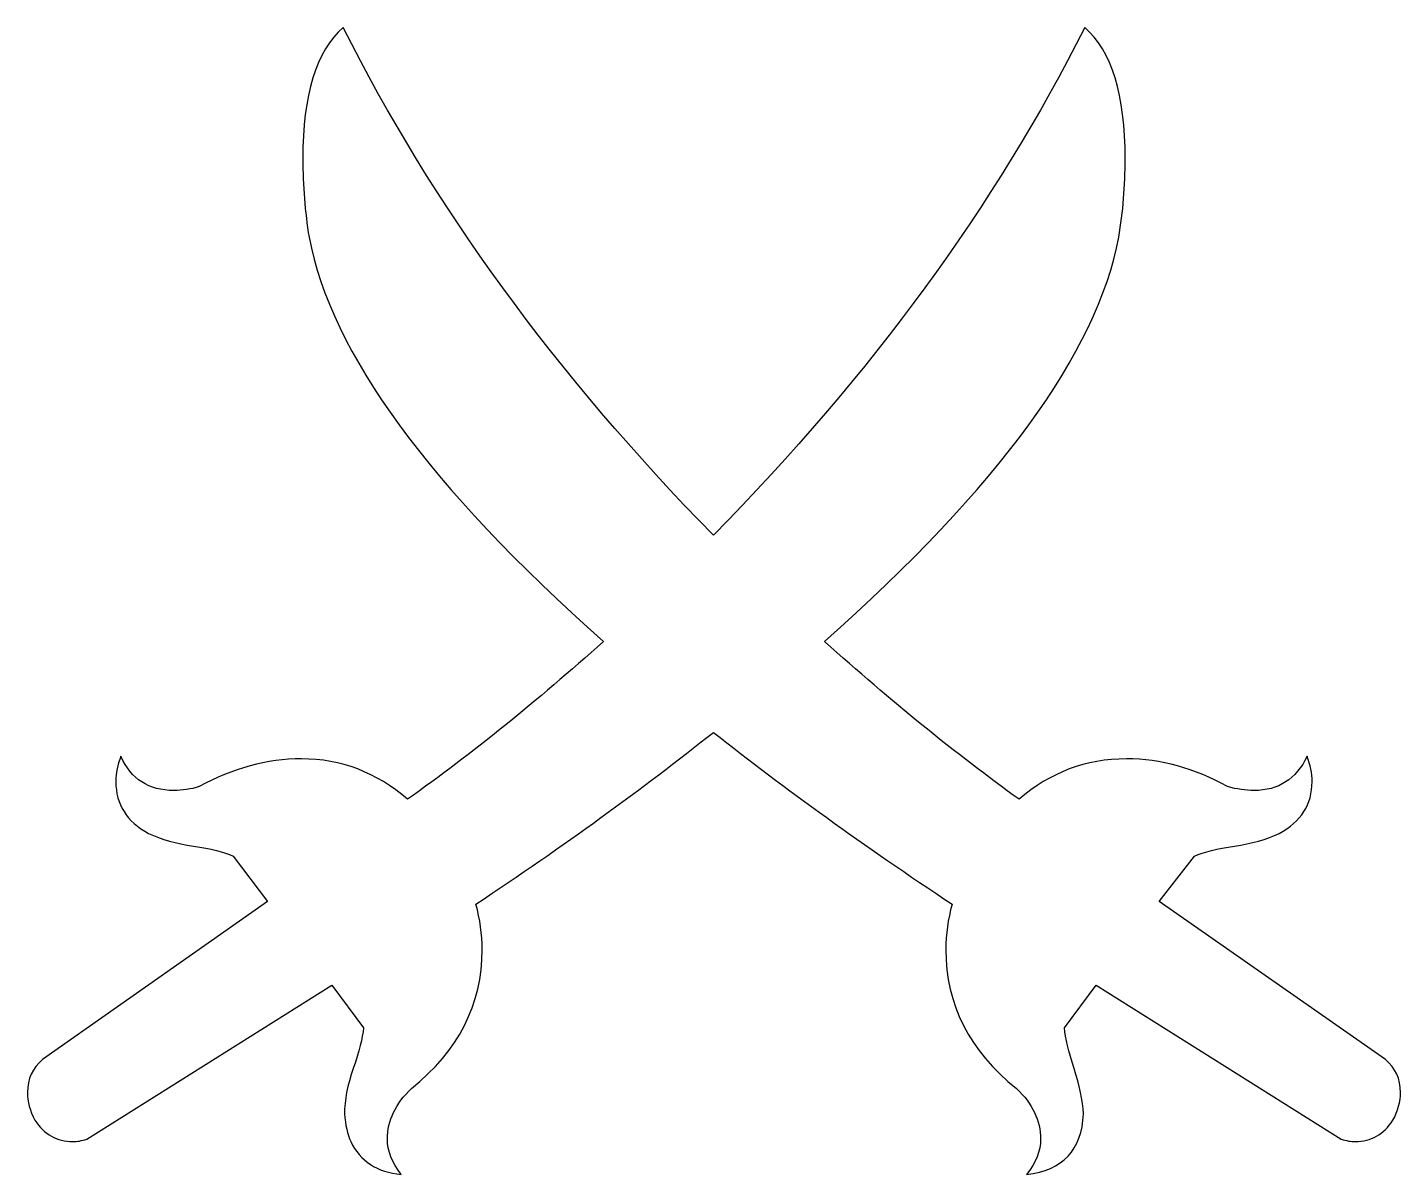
# Model space of a CAD drawing. Header units: centimetres. Extents: x -12.5 to 12.5, y -10.5 to 10.5.
import ezdxf

# ---------------------------------------------------------------- set-up
doc = ezdxf.new("R2010")
doc.units = ezdxf.units.CM
doc.header["$MEASUREMENT"] = 0
doc.layers.add('Layer 1', color=7, linetype='Continuous')

msp = doc.modelspace()

# ---------------------------------------------------------------- linework, layer by layer
at = {"layer": 'Layer 1'}
msp.add_open_spline([(12.53137, -8.98374), (12.53137, -9.1522), (12.48565, -9.32143), (12.39244, -9.49182), (12.39244, -9.49182), (12.22345, -9.75233), (11.99358, -9.88314), (11.70135, -9.88314), (11.70135, -9.88314), (11.62523, -9.88314), (11.5399, -9.86713), (11.44894, -9.83734), (11.44894, -9.83734), (11.44894, -9.83734), (6.97456, -7.024), (6.97456, -7.024), (6.97456, -7.024), (6.97456, -7.024), (6.39742, -7.80836), (6.39742, -7.80836), (6.39742, -7.80836), (6.41319, -7.99251), (6.47156, -8.23812), (6.57146, -8.54604), (6.57146, -8.54604), (6.6706, -8.85317), (6.72815, -9.12937), (6.74384, -9.37614), (6.74384, -9.37614), (6.71325, -10.03635), (6.36739, -10.40497), (5.70688, -10.48329), (5.70688, -10.48329), (5.87534, -10.26631), (5.96062, -10.05236), (5.96062, -9.83734), (5.96062, -9.83734), (5.96062, -9.49883), (5.81383, -9.19086), (5.52186, -8.91466), (5.52186, -8.91466), (4.66032, -8.22325), (4.23143, -7.37748), (4.23143, -6.37839), (4.23143, -6.37839), (4.23143, -6.10097), (4.26905, -5.82478), (4.34623, -5.54858), (4.34623, -5.54858), (2.74696, -4.48776), (1.29426, -3.4421), (-0.01193, -2.4121), (-0.01193, -2.4121), (-1.30323, -3.44207), (-2.74836, -4.48802), (-4.34678, -5.54858), (-4.34678, -5.54858), (-4.26926, -5.82478), (-4.23084, -6.101), (-4.23084, -6.37839), (-4.23084, -6.37839), (-4.23058, -7.37746), (-4.66261, -8.22322), (-5.52328, -8.91466), (-5.52328, -8.91466), (-5.81525, -9.19086), (-5.9609, -9.49886), (-5.9609, -9.83734), (-5.9609, -9.83734), (-5.9609, -10.05239), (-5.87753, -10.26631), (-5.7074, -10.48329), (-5.7074, -10.48329), (-6.15404, -10.4367), (-6.46085, -10.23651), (-6.63016, -9.88314), (-6.63016, -9.88314), (-6.69157, -9.74447), (-6.72919, -9.57517), (-6.74523, -9.37615), (-6.74523, -9.37615), (-6.74523, -9.12937), (-6.69157, -8.85317), (-6.58381, -8.54605), (-6.58381, -8.54605), (-6.47684, -8.23813), (-6.4145, -7.99252), (-6.39855, -7.80837), (-6.39855, -7.80837), (-6.39855, -7.80837), (-6.97481, -7.02401), (-6.97481, -7.02401), (-6.97481, -7.02401), (-6.97481, -7.02401), (-11.44808, -9.83734), (-11.44808, -9.83734), (-11.44808, -9.83734), (-11.54127, -9.86713), (-11.62636, -9.88314), (-11.70266, -9.88314), (-11.70266, -9.88314), (-11.99463, -9.88314), (-12.22569, -9.75233), (-12.39494, -9.49182), (-12.39494, -9.49182), (-12.48702, -9.32143), (-12.53137, -9.1522), (-12.53137, -8.98401), (-12.53137, -8.98401), (-12.53137, -8.73813), (-12.44043, -8.53821), (-12.25517, -8.38468), (-12.25517, -8.38468), (-12.25517, -8.38468), (-8.15132, -5.50199), (-8.15132, -5.50199), (-8.15132, -5.50199), (-8.15132, -5.50199), (-8.77428, -4.67191), (-8.77428, -4.67191), (-8.77428, -4.67191), (-8.94353, -4.59473), (-9.1852, -4.53351), (-9.50106, -4.48802), (-9.50106, -4.48802), (-9.81602, -4.44116), (-10.08743, -4.36504), (-10.31931, -4.25728), (-10.31931, -4.25728), (-10.71936, -4.04223), (-10.91841, -3.72642), (-10.91841, -3.3124), (-10.91841, -3.3124), (-10.91841, -3.1577), (-10.88777, -3.00443), (-10.82633, -2.84972), (-10.82633, -2.84972), (-10.64186, -3.2658), (-10.31931, -3.47379), (-9.85864, -3.47379), (-9.85864, -3.47379), (-9.70428, -3.47379), (-9.55072, -3.44995), (-9.39631, -3.40333), (-9.39631, -3.40333), (-8.78213, -3.06564), (-8.1592, -2.89631), (-7.52846, -2.89631), (-7.52846, -2.89631), (-6.80646, -2.89631), (-6.16194, -3.14306), (-5.59234, -3.63407), (-5.59234, -3.63407), (-4.4237, -2.80426), (-3.23265, -1.84366), (-2.0174, -0.75252), (-2.0174, -0.75252), (-5.19933, 2.06114), (-6.99088, 4.51996), (-7.39088, 6.62644), (-7.39088, 6.62644), (-7.46727, 7.08687), (-7.50574, 7.56436), (-7.50574, 8.05641), (-7.50574, 8.05641), (-7.50574, 9.22505), (-7.2601, 10.02311), (-6.76798, 10.45406), (-6.76798, 10.45406), (-5.13786, 7.20977), (-2.88678, 4.12076), (-0.01195, 1.1847), (-0.01195, 1.1847), (2.87778, 4.12078), (5.13759, 7.20976), (6.76771, 10.45406), (6.76771, 10.45406), (7.25896, 10.02311), (7.50547, 9.22504), (7.50547, 8.05641), (7.50547, 8.05641), (7.50547, 7.56436), (7.46584, 7.08687), (7.38953, 6.62644), (7.38953, 6.62644), (6.98948, 4.51996), (5.19989, 2.06113), (2.01714, -0.75252), (2.01714, -0.75252), (3.23126, -1.84366), (4.41559, -2.80426), (5.56848, -3.63407), (5.56848, -3.63407), (6.13691, -3.14308), (6.78929, -2.89631), (7.5282, -2.89631), (7.5282, -2.89631), (8.15812, -2.89631), (8.77291, -3.06588), (9.37303, -3.40333), (9.37303, -3.40333), (9.54149, -3.44992), (9.70289, -3.47379), (9.85759, -3.47379), (9.85759, -3.47379), (10.30312, -3.47379), (10.62591, -3.2658), (10.82607, -2.84972), (10.82607, -2.84972), (10.88642, -3.0044), (10.91701, -3.15796), (10.91701, -3.3124), (10.91701, -3.3124), (10.91701, -3.72616), (10.71685, -4.04223), (10.31791, -4.25728), (10.31791, -4.25728), (10.0883, -4.36504), (9.81375, -4.44143), (9.49992, -4.48802), (9.49992, -4.48802), (9.18409, -4.5335), (8.94131, -4.59499), (8.77287, -4.67217), (8.77287, -4.67217), (8.77287, -4.67217), (8.12752, -5.50198), (8.12752, -5.50198), (8.12752, -5.50198), (8.12752, -5.50198), (12.2549, -8.38465), (12.2549, -8.38465), (12.2549, -8.38465), (12.43929, -8.53821), (12.53137, -8.73837), (12.53137, -8.98374)], degree=3, knots=[0, 0, 0, 0, 0.01666667, 0.01666667, 0.01666667, 0.01666667, 0.03333333, 0.03333333, 0.03333333, 0.03333333, 0.05, 0.05, 0.05, 0.05, 0.06666667, 0.06666667, 0.06666667, 0.06666667, 0.08333333, 0.08333333, 0.08333333, 0.08333333, 0.1, 0.1, 0.1, 0.1, 0.11666667, 0.11666667, 0.11666667, 0.11666667, 0.13333333, 0.13333333, 0.13333333, 0.13333333, 0.15, 0.15, 0.15, 0.15, 0.16666667, 0.16666667, 0.16666667, 0.16666667, 0.18333333, 0.18333333, 0.18333333, 0.18333333, 0.2, 0.2, 0.2, 0.2, 0.21666667, 0.21666667, 0.21666667, 0.21666667, 0.23333333, 0.23333333, 0.23333333, 0.23333333, 0.25, 0.25, 0.25, 0.25, 0.26666667, 0.26666667, 0.26666667, 0.26666667, 0.28333333, 0.28333333, 0.28333333, 0.28333333, 0.3, 0.3, 0.3, 0.3, 0.31666667, 0.31666667, 0.31666667, 0.31666667, 0.33333333, 0.33333333, 0.33333333, 0.33333333, 0.35, 0.35, 0.35, 0.35, 0.36666667, 0.36666667, 0.36666667, 0.36666667, 0.38333333, 0.38333333, 0.38333333, 0.38333333, 0.4, 0.4, 0.4, 0.4, 0.41666667, 0.41666667, 0.41666667, 0.41666667, 0.43333333, 0.43333333, 0.43333333, 0.43333333, 0.45, 0.45, 0.45, 0.45, 0.46666667, 0.46666667, 0.46666667, 0.46666667, 0.48333333, 0.48333333, 0.48333333, 0.48333333, 0.5, 0.5, 0.5, 0.5, 0.51666667, 0.51666667, 0.51666667, 0.51666667, 0.53333333, 0.53333333, 0.53333333, 0.53333333, 0.55, 0.55, 0.55, 0.55, 0.56666667, 0.56666667, 0.56666667, 0.56666667, 0.58333333, 0.58333333, 0.58333333, 0.58333333, 0.6, 0.6, 0.6, 0.6, 0.61666667, 0.61666667, 0.61666667, 0.61666667, 0.63333333, 0.63333333, 0.63333333, 0.63333333, 0.65, 0.65, 0.65, 0.65, 0.66666667, 0.66666667, 0.66666667, 0.66666667, 0.68333333, 0.68333333, 0.68333333, 0.68333333, 0.7, 0.7, 0.7, 0.7, 0.71666667, 0.71666667, 0.71666667, 0.71666667, 0.73333333, 0.73333333, 0.73333333, 0.73333333, 0.75, 0.75, 0.75, 0.75, 0.76666667, 0.76666667, 0.76666667, 0.76666667, 0.78333333, 0.78333333, 0.78333333, 0.78333333, 0.8, 0.8, 0.8, 0.8, 0.81666667, 0.81666667, 0.81666667, 0.81666667, 0.83333333, 0.83333333, 0.83333333, 0.83333333, 0.85, 0.85, 0.85, 0.85, 0.86666667, 0.86666667, 0.86666667, 0.86666667, 0.88333333, 0.88333333, 0.88333333, 0.88333333, 0.9, 0.9, 0.9, 0.9, 0.91666667, 0.91666667, 0.91666667, 0.91666667, 0.93333333, 0.93333333, 0.93333333, 0.93333333, 0.95, 0.95, 0.95, 0.95, 0.96666667, 0.96666667, 0.96666667, 0.96666667, 1, 1, 1, 1], dxfattribs=at)

doc.saveas('drawing.dxf')
